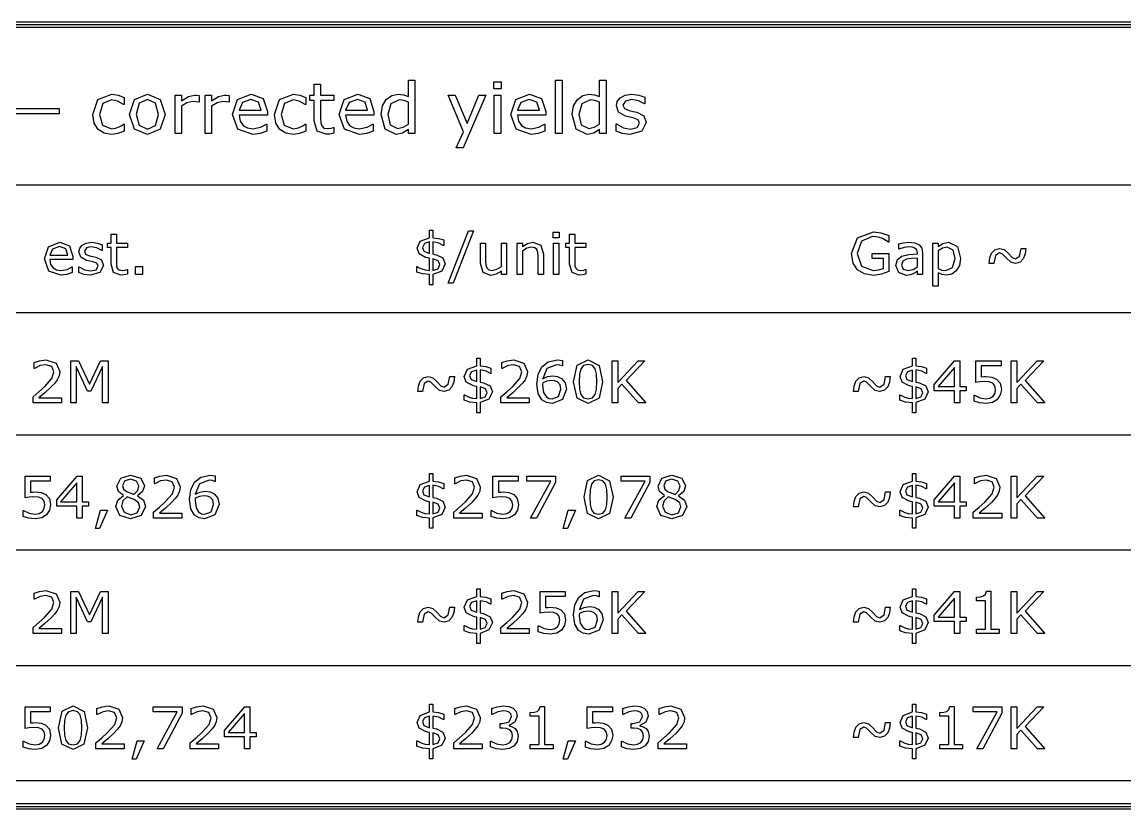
# Model space of a CAD drawing. Extents: x -17 to 192, y 167 to 459.
# Drawn here: x 89.18 to 134.72, y 201.51 to 234 of the extents above; entities that cross this region are included whole.
import ezdxf

# ---------------------------------------------------------------- set-up
doc = ezdxf.new("R2010")
doc.units = 0

msp = doc.modelspace()

# ---------------------------------------------------------------- linework, layer by layer
at = {"layer": 'Layer 1', "color": 7}
for points in [[(4.762494, 233.997888), (4.762494, 233.786016), (175.153946, 233.786016), (175.153946, 233.997888), (4.762494, 233.997888)], [(4.762494, 233.891952), (175.153946, 233.891952)], [(102.060307, 229.408252), (101.895461, 229.375568), (101.73772, 229.362788), (101.368232, 229.493529), (101.241754, 229.912753), (101.241754, 230.756887), (101.061276, 230.756887), (101.061276, 230.98142), (101.241754, 230.98142), (101.241754, 231.437593), (101.508922, 231.437593), (101.508922, 230.98142), (102.060307, 230.98142), (102.060307, 230.756887), (101.508922, 230.756887), (101.508922, 230.033546), (101.51461, 229.837434), (101.554401, 229.706693), (101.639668, 229.62285), (101.807358, 229.597265), (101.943782, 229.615732), (102.046102, 229.648419), (102.06031, 229.648419), (102.060307, 229.408252)], [(105.404157, 229.394041), (105.13699, 229.394041), (105.13699, 229.56031), (104.896825, 229.40541), (104.625394, 229.349988), (104.173484, 229.568835), (104.007215, 230.175646), (104.06406, 230.535185), (104.220381, 230.803774), (104.444914, 230.968619), (104.712082, 231.025465), (104.933774, 230.998462), (105.13699, 230.91746), (105.13699, 231.605272), (105.404157, 231.605272), (105.404157, 229.394041)], [(108.962592, 231.247157), (108.661317, 231.247157), (108.661317, 231.52427), (108.962592, 231.52427), (108.962592, 231.247157)], [(111.477938, 229.394041), (111.210773, 229.394041), (111.210773, 231.605272), (111.477938, 231.605272), (111.477938, 229.394041)], [(113.294105, 229.394041), (113.026937, 229.394041), (113.026937, 229.56031), (112.786772, 229.40541), (112.515342, 229.349988), (112.063431, 229.568835), (111.897165, 230.175646), (111.954008, 230.535185), (112.110328, 230.803774), (112.334862, 230.968619), (112.60203, 231.025465), (112.823721, 230.998462), (113.026937, 230.91746), (113.026937, 231.605272), (113.294105, 231.605272), (113.294105, 229.394041)], [(93.393018, 229.493519), (93.138643, 229.394041), (92.884265, 229.358513), (92.568781, 229.408252), (92.322931, 229.561731), (92.162347, 229.820372), (92.105502, 230.185594), (92.318668, 230.796667), (92.884265, 231.018358), (93.151433, 230.979989), (93.393018, 230.886197), (93.393018, 230.589186), (93.37881, 230.589186), (93.125855, 230.735559), (92.872898, 230.786719), (92.513362, 230.633239), (92.38262, 230.185594), (92.510517, 229.743632), (92.872898, 229.590153), (93.037747, 229.611478), (93.188384, 229.6669), (93.297808, 229.729429), (93.37881, 229.787693), (93.393018, 229.787693), (93.393018, 229.493519)], [(95.088392, 230.187015), (94.889439, 229.574521), (94.356526, 229.349988), (93.820769, 229.574521), (93.623237, 230.187015), (93.820769, 230.799509), (94.356526, 231.025465), (94.889439, 230.799509), (95.088392, 230.187015), (95.088392, 230.187015)], [(96.492438, 230.690085), (96.47823, 230.690085), (96.3617, 230.709982), (96.229538, 230.717099), (95.990792, 230.661677), (95.7691, 230.520987), (95.7691, 229.394041), (95.501935, 229.394041), (95.501935, 230.981409), (95.7691, 230.981409), (95.7691, 230.746928), (96.049058, 230.927408), (96.29775, 230.981409), (96.398649, 230.97715), (96.492441, 230.96437), (96.492438, 230.690085)], [(97.734478, 230.690085), (97.72027, 230.690085), (97.60374, 230.709982), (97.471578, 230.717099), (97.232834, 230.661677), (97.011143, 230.520987), (97.011143, 229.394041), (96.743975, 229.394041), (96.743975, 230.981409), (97.011143, 230.981409), (97.011143, 230.746928), (97.291098, 230.927408), (97.539793, 230.981409), (97.640689, 230.97715), (97.734481, 230.96437), (97.734478, 230.690085)], [(99.314743, 230.160014), (98.145177, 230.160014), (98.18923, 229.904215), (98.310026, 229.726579), (98.48482, 229.62426), (98.709356, 229.590153), (99.034787, 229.654102), (99.269269, 229.782002), (99.283477, 229.782002), (99.283477, 229.490675), (99.007781, 229.395462), (98.712195, 229.357092), (98.095436, 229.570259), (97.873744, 230.178487), (98.08549, 230.796667), (98.645403, 231.025465), (99.139946, 230.837878), (99.31474, 230.304966), (99.314743, 230.160014)], [(100.893586, 229.493519), (100.639208, 229.394041), (100.38483, 229.358513), (100.069347, 229.408252), (99.823496, 229.561731), (99.662913, 229.820372), (99.60607, 230.185594), (99.819234, 230.796667), (100.38483, 231.018358), (100.651998, 230.979989), (100.893586, 230.886197), (100.893586, 230.589186), (100.879378, 230.589186), (100.626421, 230.735559), (100.373466, 230.786719), (100.013927, 230.633239), (99.883186, 230.185594), (100.011085, 229.743632), (100.373466, 229.590153), (100.538312, 229.611478), (100.68895, 229.6669), (100.798373, 229.729429), (100.879378, 229.787693), (100.893586, 229.787693), (100.893586, 229.493519)], [(103.711628, 230.160014), (102.542063, 230.160014), (102.586116, 229.904215), (102.706908, 229.726579), (102.881705, 229.62426), (103.106238, 229.590153), (103.43167, 229.654102), (103.666151, 229.782002), (103.68036, 229.782002), (103.68036, 229.490675), (103.404667, 229.395462), (103.109077, 229.357092), (102.492321, 229.570259), (102.27063, 230.178487), (102.482373, 230.796667), (103.042286, 231.025465), (103.536829, 230.837878), (103.711625, 230.304966), (103.711628, 230.160014)], [(108.32594, 230.981409), (107.399381, 228.808548), (107.113739, 228.808548), (107.409329, 229.470781), (106.776938, 230.981409), (107.066845, 230.981409), (107.554281, 229.80474), (108.045982, 230.981409), (108.32594, 230.981409)], [(108.945537, 229.394041), (108.678372, 229.394041), (108.678372, 230.981409), (108.945537, 230.981409), (108.945537, 229.394041)], [(110.802915, 230.160014), (109.63335, 230.160014), (109.677406, 229.904215), (109.798199, 229.726579), (109.972993, 229.62426), (110.197528, 229.590153), (110.52296, 229.654102), (110.757442, 229.782002), (110.77165, 229.782002), (110.77165, 229.490675), (110.495957, 229.395462), (110.200367, 229.357092), (109.583608, 229.570259), (109.361917, 230.178487), (109.573663, 230.796667), (110.133576, 231.025465), (110.628119, 230.837878), (110.802913, 230.304966), (110.802915, 230.160014)], [(114.95395, 229.851635), (114.77347, 229.49494), (114.28319, 229.355671), (113.959179, 229.396883), (113.713328, 229.489254), (113.713328, 229.789106), (113.727537, 229.789106), (114.008915, 229.63705), (114.305926, 229.581625), (114.581618, 229.638471), (114.681096, 229.81753), (114.627095, 229.95964), (114.419614, 230.042063), (114.270397, 230.071905), (114.104128, 230.108854), (113.80712, 230.270858), (113.720432, 230.535185), (113.760223, 230.719927), (113.883857, 230.874827), (114.085655, 230.979989), (114.361348, 231.019779), (114.64841, 230.984251), (114.891419, 230.900407), (114.891419, 230.614766), (114.877211, 230.614766), (114.628518, 230.741245), (114.341456, 230.793825), (114.094185, 230.73698), (113.993286, 230.570713), (114.054394, 230.422917), (114.247662, 230.341915), (114.41251, 230.307807), (114.565989, 230.276544), (114.853051, 230.130172), (114.95395, 229.851635), (114.95395, 229.851635)], [(90.715666, 230.206911), (88.240111, 230.206911), (88.240111, 230.434286), (90.715666, 230.434286), (90.715666, 230.206911)], [(94.812699, 230.187015), (94.691904, 230.644608), (94.356526, 230.795246), (94.018302, 230.644608), (93.89893, 230.187015), (94.019725, 229.733684), (94.356526, 229.580204), (94.690483, 229.732263), (94.812699, 230.187015), (94.812699, 230.187015)], [(99.054681, 230.364653), (98.948099, 230.690085), (98.631195, 230.805194), (98.288708, 230.678716), (98.145177, 230.364653), (99.054681, 230.364653)], [(103.451567, 230.364653), (103.344982, 230.690085), (103.028078, 230.805194), (102.685594, 230.678716), (102.542063, 230.364653), (103.451567, 230.364653)], [(105.13699, 229.784843), (105.13699, 230.695768), (104.94372, 230.76256), (104.757556, 230.781027), (104.407965, 230.624706), (104.282908, 230.181324), (104.379544, 229.750728), (104.689344, 229.604355), (104.919561, 229.654094), (105.13699, 229.784835), (105.13699, 229.784843)], [(110.542854, 230.364653), (110.436272, 230.690085), (110.119368, 230.805194), (109.776881, 230.678716), (109.63335, 230.364653), (110.542854, 230.364653)], [(113.026937, 229.784843), (113.026937, 230.695768), (112.833669, 230.76256), (112.647503, 230.781027), (112.297913, 230.624706), (112.172857, 230.181324), (112.269491, 229.750728), (112.579291, 229.604355), (112.80951, 229.654094), (113.026937, 229.784835), (113.026937, 229.784843)], [(4.762494, 227.277377), (175.153946, 227.277377), (175.153946, 221.985717), (4.762494, 221.985717), (4.762494, 227.277377)], [(106.652788, 224.015047), (106.512099, 223.715066), (106.143516, 223.574377), (106.143516, 223.153473), (106.006317, 223.153473), (106.006317, 223.568564), (105.717961, 223.597633), (105.484255, 223.672047), (105.484255, 223.902264), (105.502855, 223.902264), (105.58192, 223.854594), (105.692378, 223.804595), (105.833068, 223.762738), (106.006314, 223.740646), (106.006314, 224.244102), (105.920272, 224.261538), (105.847022, 224.280138), (105.574946, 224.423151), (105.492391, 224.660347), (105.627267, 224.951026), (106.006314, 225.089389), (106.006314, 225.405648), (106.143514, 225.405648), (106.143514, 225.091715), (106.384197, 225.063809), (106.591162, 225.004511), (106.591162, 224.776618), (106.57489, 224.776618), (106.392343, 224.870799), (106.143521, 224.92312), (106.143521, 224.421989), (106.2191, 224.405717), (106.290024, 224.39061), (106.557448, 224.26271), (106.652793, 224.01505), (106.652788, 224.015047)], [(93.530866, 223.584843), (93.395989, 223.558099), (93.266928, 223.547648), (92.964621, 223.654619), (92.86114, 223.997619), (92.86114, 224.688276), (92.713474, 224.688276), (92.713474, 224.871984), (92.86114, 224.871984), (92.86114, 225.245218), (93.079731, 225.245218), (93.079731, 224.871984), (93.530866, 224.871984), (93.530866, 224.688276), (93.079731, 224.688276), (93.079731, 224.096452), (93.084387, 223.935995), (93.116944, 223.829027), (93.186707, 223.760426), (93.323906, 223.739497), (93.435529, 223.754605), (93.519243, 223.781347), (93.530858, 223.781347), (93.530866, 223.584843)], [(107.817832, 225.382404), (106.984163, 223.219748), (106.783011, 223.219748), (107.613193, 225.382404), (107.817832, 225.382404)], [(111.362958, 225.0894), (111.116462, 225.0894), (111.116462, 225.316129), (111.362958, 225.316129), (111.362958, 225.0894)], [(112.455914, 223.58483), (112.32104, 223.558086), (112.191976, 223.547635), (111.889669, 223.654606), (111.786188, 223.997606), (111.786188, 224.688263), (111.638524, 224.688263), (111.638524, 224.871971), (111.786188, 224.871971), (111.786188, 225.245205), (112.004778, 225.245205), (112.004778, 224.871971), (112.455914, 224.871971), (112.455914, 224.688263), (112.004778, 224.688263), (112.004778, 224.096438), (112.009435, 223.935982), (112.041992, 223.829014), (112.111755, 223.760413), (112.248957, 223.739484), (112.360576, 223.754592), (112.444293, 223.781333), (112.455908, 223.781333), (112.455914, 223.58483)], [(124.972317, 223.701114), (124.661871, 223.587166), (124.337474, 223.539497), (123.966565, 223.595308), (123.679376, 223.762738), (123.494502, 224.044117), (123.42939, 224.440603), (123.671235, 225.095213), (124.337474, 225.335896), (124.638617, 225.299852), (124.971155, 225.180091), (124.971155, 224.906854), (124.950227, 224.906854), (124.845581, 224.980103), (124.710705, 225.055681), (124.528159, 225.11498), (124.297942, 225.139401), (123.837504, 224.952203), (123.668909, 224.447585), (123.845643, 223.924362), (124.327009, 223.738325), (124.549087, 223.760418), (124.744426, 223.817391), (124.744426, 224.241784), (124.280501, 224.241784), (124.280501, 224.444095), (124.972317, 224.444095), (124.972317, 223.701114)], [(91.284495, 224.19992), (90.327578, 224.19992), (90.363622, 223.990632), (90.462452, 223.845291), (90.605467, 223.761574), (90.789175, 223.733671), (91.055438, 223.785993), (91.247287, 223.890638), (91.258902, 223.890638), (91.258902, 223.65228), (91.033334, 223.574377), (90.791487, 223.542984), (90.286869, 223.717392), (90.105484, 224.215035), (90.278731, 224.720817), (90.73684, 224.908015), (91.141467, 224.754536), (91.284482, 224.318516), (91.284495, 224.19992)], [(91.071718, 224.36735), (90.984514, 224.633613), (90.725228, 224.727794), (90.44501, 224.624313), (90.327578, 224.36735), (91.071718, 224.36735)], [(92.543717, 223.947611), (92.396053, 223.655768), (91.994914, 223.541822), (91.729815, 223.575541), (91.528666, 223.651116), (91.528666, 223.896451), (91.540281, 223.896451), (91.7705, 223.772039), (92.013509, 223.726694), (92.239076, 223.773203), (92.320465, 223.919705), (92.276282, 224.035976), (92.106525, 224.103416), (91.984439, 224.127837), (91.848401, 224.158068), (91.605395, 224.290619), (91.534468, 224.506883), (91.567025, 224.658037), (91.66818, 224.784772), (91.833285, 224.870815), (92.058853, 224.903369), (92.293723, 224.874302), (92.492547, 224.805701), (92.492547, 224.571995), (92.480932, 224.571995), (92.277454, 224.675478), (92.042586, 224.718497), (91.840273, 224.671989), (91.75772, 224.535951), (91.807716, 224.415028), (91.965847, 224.348753), (92.100723, 224.320847), (92.226297, 224.295262), (92.461165, 224.175504), (92.543717, 223.947611), (92.543717, 223.947611)], [(106.006317, 224.441764), (106.006317, 224.921969), (105.797026, 224.853368), (105.712148, 224.690586), (105.774936, 224.531294), (106.006317, 224.441764), (106.006317, 224.441764)], [(109.191002, 223.573215), (108.972411, 223.573215), (108.972411, 223.717392), (108.760795, 223.583679), (108.537553, 223.537171), (108.218969, 223.66158), (108.105023, 224.029002), (108.105023, 224.871971), (108.323614, 224.871971), (108.323614, 224.132483), (108.332901, 223.962726), (108.372435, 223.842965), (108.453826, 223.768551), (108.599164, 223.745294), (108.784036, 223.789477), (108.972398, 223.902261), (108.972398, 224.871968), (109.190988, 224.871968), (109.191002, 223.573215)], [(110.707187, 223.573215), (110.488593, 223.573215), (110.488593, 224.312703), (110.478116, 224.480134), (110.439746, 224.603382), (110.356032, 224.675473), (110.214181, 224.699894), (110.026983, 224.655711), (109.839786, 224.542928), (109.839786, 223.573215), (109.621192, 223.573215), (109.621192, 224.871971), (109.839786, 224.871971), (109.839786, 224.727794), (110.051399, 224.860345), (110.275805, 224.908015), (110.596715, 224.78128), (110.707173, 224.416187), (110.707187, 223.573215)], [(111.349007, 223.573215), (111.130416, 223.573215), (111.130416, 224.871971), (111.349007, 224.871971), (111.349007, 223.573215)], [(126.366418, 223.573215), (126.148989, 223.573215), (126.148989, 223.711579), (126.069923, 223.655768), (125.974581, 223.599956), (125.849007, 223.555774), (125.682738, 223.537174), (125.385082, 223.653445), (125.262998, 223.949939), (125.325784, 224.188296), (125.507169, 224.332473), (125.792034, 224.4034), (126.148989, 224.431303), (126.148989, 224.465024), (126.122247, 224.588272), (126.047833, 224.665009), (125.936211, 224.701056), (125.800173, 224.710369), (125.608324, 224.687112), (125.389733, 224.622001), (125.378118, 224.622001), (125.378118, 224.844079), (125.56299, 224.882448), (125.801345, 224.903377), (126.039703, 224.88012), (126.216436, 224.80338), (126.328058, 224.665017), (126.366428, 224.454565), (126.366418, 223.573215)], [(127.930273, 224.238289), (127.884926, 223.948772), (127.757029, 223.727856), (127.575644, 223.594144), (127.355889, 223.547635), (127.172181, 223.569728), (127.005912, 223.638326), (127.005912, 223.094174), (126.787322, 223.094174), (126.787322, 224.871971), (127.005912, 224.871971), (127.005912, 224.735933), (127.201249, 224.858019), (127.433793, 224.908015), (127.798886, 224.73012), (127.930273, 224.238289), (127.930273, 224.238289)], [(127.704705, 224.232469), (127.624478, 224.58361), (127.377982, 224.699881), (127.188459, 224.659185), (127.005912, 224.552217), (127.005912, 223.816216), (127.165204, 223.759243), (127.31752, 223.744136), (127.602385, 223.867384), (127.704705, 224.232476), (127.704705, 224.232469)], [(130.624291, 224.651047), (130.59755, 224.424318), (130.521972, 224.225491), (130.392911, 224.084802), (130.201061, 224.033642), (130.006887, 224.078989), (129.82434, 224.244094), (129.652258, 224.426643), (129.540638, 224.463849), (129.373205, 224.361529), (129.304607, 224.032481), (129.110432, 224.032481), (129.136017, 224.258048), (129.211592, 224.458036), (129.341818, 224.5964), (129.533667, 224.649885), (129.726677, 224.604538), (129.911549, 224.439433), (130.063867, 224.272), (130.19409, 224.219679), (130.369662, 224.337114), (130.430122, 224.651047), (130.624291, 224.651047)], [(106.433033, 223.984816), (106.364432, 224.144108), (106.143516, 224.224338), (106.143516, 223.742971), (106.357458, 223.813898), (106.433033, 223.984816), (106.433033, 223.984816)], [(126.148989, 223.892964), (126.148989, 224.254569), (125.912957, 224.237133), (125.699018, 224.203415), (125.5467, 224.119698), (125.488566, 223.965057), (125.556003, 223.796462), (125.761803, 223.740651), (125.972255, 223.784834), (126.148989, 223.892969), (126.148989, 223.892964)], [(94.151757, 223.573215), (93.873868, 223.573215), (93.873868, 223.904589), (94.151757, 223.904589), (94.151757, 223.573215)], [(90.810106, 218.281555), (89.638085, 218.281555), (89.638085, 218.524564), (89.882256, 218.733852), (90.11131, 218.941978), (90.417105, 219.284981), (90.49966, 219.560544), (90.41013, 219.770996), (90.16247, 219.847736), (89.933415, 219.81053), (89.692732, 219.696582), (89.681117, 219.696582), (89.681117, 219.940755), (89.900869, 220.015169), (90.168296, 220.048887), (90.58571, 219.919824), (90.736864, 219.572172), (90.711279, 219.3873), (90.638029, 219.225682), (90.531058, 219.083832), (90.383392, 218.929188), (90.126431, 218.691995), (89.878774, 218.480379), (90.810111, 218.480379), (90.810106, 218.281555)], [(92.739053, 218.281555), (92.508837, 218.281555), (92.508837, 219.773322), (92.027471, 218.75827), (91.890271, 218.75827), (91.412392, 219.773322), (91.412392, 218.281555), (91.197291, 218.281555), (91.197291, 220.012843), (91.511224, 220.012843), (91.972824, 219.048949), (92.419308, 220.012843), (92.739053, 220.012843), (92.739053, 218.281555)], [(108.601503, 218.723387), (108.460813, 218.423406), (108.092233, 218.282717), (108.092233, 217.861813), (107.955031, 217.861813), (107.955031, 218.276904), (107.666678, 218.305973), (107.432972, 218.380387), (107.432972, 218.610604), (107.451572, 218.610604), (107.530638, 218.562934), (107.641096, 218.512935), (107.781785, 218.471078), (107.955029, 218.448986), (107.955029, 218.952442), (107.868989, 218.969878), (107.795736, 218.988478), (107.52366, 219.131491), (107.441108, 219.368687), (107.575982, 219.659366), (107.955029, 219.797729), (107.955029, 220.113988), (108.092231, 220.113988), (108.092231, 219.800055), (108.332911, 219.772149), (108.539876, 219.712851), (108.539876, 219.484958), (108.523604, 219.484958), (108.341058, 219.579139), (108.092236, 219.63146), (108.092236, 219.130329), (108.167812, 219.114057), (108.238738, 219.09895), (108.506163, 218.97105), (108.601505, 218.72339), (108.601503, 218.723387)], [(110.125826, 218.281555), (108.953806, 218.281555), (108.953806, 218.524564), (109.197979, 218.733852), (109.427034, 218.941978), (109.732828, 219.284981), (109.815381, 219.560544), (109.725851, 219.770996), (109.478193, 219.847736), (109.249136, 219.81053), (109.008455, 219.696582), (108.996814, 219.696582), (108.996814, 219.940755), (109.216568, 220.015169), (109.483993, 220.048887), (109.90141, 219.919824), (110.052563, 219.572172), (110.026978, 219.3873), (109.953726, 219.225682), (109.846755, 219.083832), (109.699091, 218.929188), (109.442131, 218.691995), (109.19447, 218.480379), (110.125808, 218.480379), (110.125826, 218.281555)], [(111.665265, 218.843148), (111.490858, 218.41178), (111.065302, 218.245511), (110.83276, 218.285042), (110.647888, 218.402477), (110.493245, 218.658276), (110.439759, 219.041972), (110.488593, 219.450086), (110.646724, 219.766347), (110.910662, 219.970984), (111.287383, 220.045398), (111.402492, 220.039577), (111.496671, 220.018648), (111.496671, 219.796568), (111.485055, 219.796568), (111.386223, 219.829125), (111.252511, 219.845397), (110.853699, 219.68843), (110.680453, 219.266365), (110.872302, 219.355894), (111.092057, 219.387287), (111.286229, 219.366359), (111.459475, 219.284968), (111.612955, 219.105908), (111.665276, 218.843135), (111.665265, 218.843148)], [(113.151219, 219.147771), (113.004717, 218.462929), (112.55242, 218.2455), (112.096634, 218.466416), (111.953619, 219.145445), (112.098959, 219.826796), (112.55242, 220.047713), (113.007043, 219.823309), (113.151219, 219.147771), (113.151219, 219.147771)], [(114.932503, 218.281555), (114.633686, 218.281555), (113.948844, 219.052436), (113.776762, 218.868728), (113.776762, 218.281555), (113.546543, 218.281555), (113.546543, 220.012843), (113.776762, 220.012843), (113.776762, 219.109411), (114.617409, 220.012843), (114.896459, 220.012843), (114.123252, 219.198941), (114.932503, 218.281555)], [(126.593147, 218.723387), (126.452457, 218.423406), (126.083877, 218.282717), (126.083877, 217.861813), (125.946675, 217.861813), (125.946675, 218.276904), (125.658322, 218.305973), (125.424616, 218.380387), (125.424616, 218.610604), (125.443216, 218.610604), (125.522282, 218.562934), (125.63274, 218.512935), (125.773429, 218.471078), (125.946673, 218.448986), (125.946673, 218.952442), (125.860633, 218.969878), (125.78738, 218.988478), (125.515304, 219.131491), (125.432752, 219.368687), (125.567626, 219.659366), (125.946673, 219.797729), (125.946673, 220.113988), (126.083875, 220.113988), (126.083875, 219.800055), (126.324555, 219.772149), (126.53152, 219.712851), (126.53152, 219.484958), (126.515248, 219.484958), (126.332702, 219.579139), (126.08388, 219.63146), (126.08388, 219.130329), (126.159456, 219.114057), (126.230382, 219.09895), (126.497807, 218.97105), (126.593149, 218.72339), (126.593147, 218.723387)], [(128.157004, 218.768734), (127.900041, 218.768734), (127.900041, 218.281555), (127.676799, 218.281555), (127.676799, 218.768734), (126.847782, 218.768734), (126.847782, 219.036159), (127.686102, 220.012843), (127.900041, 220.012843), (127.900041, 218.954768), (128.157004, 218.954768), (128.157004, 218.768734)], [(129.617378, 218.83152), (129.573193, 218.600139), (129.45227, 218.414106), (129.252283, 218.288532), (128.984858, 218.245511), (128.711621, 218.275742), (128.48954, 218.346666), (128.48954, 218.592001), (128.505812, 218.592001), (128.729054, 218.48852), (128.980201, 218.44666), (129.139494, 218.469917), (129.277857, 218.551308), (129.354597, 218.671069), (129.381341, 218.832687), (129.349946, 218.98384), (129.265067, 219.08267), (129.117404, 219.144294), (128.924393, 219.162894), (128.726731, 219.148951), (128.563949, 219.121045), (128.563949, 220.012851), (129.605744, 220.012851), (129.605744, 219.809374), (128.788355, 219.809374), (128.788355, 219.348938), (128.890672, 219.355923), (128.981366, 219.358305), (129.227862, 219.333884), (129.422037, 219.250167), (129.566213, 219.085062), (129.617373, 218.831589), (129.617378, 218.83152)], [(131.410288, 218.281555), (131.11147, 218.281555), (130.426629, 219.052436), (130.254547, 218.868728), (130.254547, 218.281555), (130.024328, 218.281555), (130.024328, 220.012843), (130.254547, 220.012843), (130.254547, 219.109411), (131.095193, 220.012843), (131.374244, 220.012843), (130.601037, 219.198941), (131.410288, 218.281555)], [(107.955031, 219.150104), (107.955031, 219.630309), (107.745744, 219.561708), (107.660863, 219.398926), (107.723651, 219.239634), (107.955031, 219.150104), (107.955031, 219.150104)], [(112.845425, 218.619896), (112.900072, 218.840812), (112.915179, 219.147771), (112.900072, 219.454727), (112.844263, 219.675643), (112.732641, 219.810519), (112.55242, 219.855866), (112.371035, 219.810519), (112.258252, 219.673317), (112.203605, 219.448914), (112.189661, 219.145445), (112.20244, 218.841974), (112.25709, 218.623383), (112.365222, 218.485019), (112.55242, 218.437349), (112.733802, 218.482694), (112.845425, 218.619896), (112.845425, 218.619896)], [(125.946675, 219.150104), (125.946675, 219.630309), (125.737388, 219.561708), (125.652507, 219.398926), (125.715295, 219.239634), (125.946675, 219.150104), (125.946675, 219.150104)], [(127.676799, 218.954768), (127.676799, 219.736116), (127.005912, 218.954768), (127.676799, 218.954768)], [(107.035322, 219.359395), (107.008578, 219.132666), (106.933003, 218.933839), (106.803942, 218.79315), (106.612093, 218.74199), (106.417918, 218.787337), (106.235371, 218.952442), (106.063289, 219.134991), (105.951667, 219.172197), (105.784236, 219.069877), (105.715635, 218.740829), (105.521463, 218.740829), (105.547048, 218.966396), (105.622624, 219.166384), (105.752849, 219.304748), (105.944698, 219.358233), (106.137709, 219.312886), (106.322581, 219.147781), (106.474896, 218.980348), (106.605121, 218.928027), (106.78069, 219.045462), (106.841153, 219.359395), (107.035322, 219.359395)], [(111.429234, 218.833835), (111.396677, 219.012894), (111.292034, 219.136142), (111.173435, 219.184976), (111.037397, 219.196591), (110.853689, 219.173335), (110.679281, 219.101244), (110.675789, 219.051248), (110.67473, 218.99195), (110.711936, 218.701271), (110.816581, 218.533838), (110.931691, 218.458262), (111.067729, 218.435005), (111.332828, 218.537325), (111.429334, 218.833816), (111.429234, 218.833835)], [(125.026966, 219.359395), (125.000222, 219.132666), (124.924647, 218.933839), (124.795586, 218.79315), (124.603737, 218.74199), (124.409562, 218.787337), (124.227015, 218.952442), (124.054933, 219.134991), (123.943311, 219.172197), (123.77588, 219.069877), (123.707279, 218.740829), (123.513107, 218.740829), (123.538692, 218.966396), (123.614268, 219.166384), (123.744493, 219.304748), (123.936342, 219.358233), (124.129353, 219.312886), (124.314225, 219.147781), (124.46654, 218.980348), (124.596765, 218.928027), (124.772334, 219.045462), (124.832797, 219.359395), (125.026966, 219.359395)], [(108.381748, 218.693156), (108.31315, 218.852448), (108.092233, 218.932678), (108.092233, 218.451311), (108.306173, 218.522238), (108.381748, 218.693156), (108.381748, 218.693156)], [(126.373392, 218.693156), (126.304794, 218.852448), (126.083877, 218.932678), (126.083877, 218.451311), (126.297817, 218.522238), (126.373392, 218.693156), (126.373392, 218.693156)], [(4.762494, 216.95864), (175.153946, 216.95864), (175.153946, 212.196146), (4.762494, 212.196146), (4.762494, 216.95864)], [(90.361296, 214.069026), (90.317114, 213.837645), (90.196189, 213.651612), (89.996201, 213.526038), (89.728776, 213.483017), (89.455539, 213.513248), (89.233458, 213.584172), (89.233458, 213.829507), (89.24973, 213.829507), (89.472972, 213.726026), (89.724117, 213.684166), (89.883412, 213.707423), (90.021773, 213.788814), (90.098512, 213.908575), (90.125257, 214.070193), (90.093864, 214.221346), (90.008983, 214.320176), (89.861319, 214.3818), (89.668308, 214.4004), (89.470646, 214.386457), (89.307864, 214.358551), (89.307864, 215.250357), (90.34966, 215.250357), (90.34966, 215.04688), (89.53227, 215.04688), (89.53227, 214.586444), (89.63459, 214.593429), (89.725281, 214.595811), (89.971777, 214.57139), (90.165952, 214.487673), (90.310129, 214.322568), (90.361288, 214.069095), (90.361296, 214.069026)], [(91.928641, 214.00624), (91.671678, 214.00624), (91.671678, 213.519061), (91.448436, 213.519061), (91.448436, 214.00624), (90.619418, 214.00624), (90.619418, 214.273665), (91.457739, 215.250349), (91.671678, 215.250349), (91.671678, 214.192274), (91.928641, 214.192274), (91.928641, 214.00624)], [(91.448436, 214.192274), (91.448436, 214.973622), (90.777549, 214.192274), (91.448436, 214.192274)], [(94.281982, 214.001589), (94.10641, 213.628358), (93.666904, 213.47953), (93.218094, 213.624868), (93.051825, 213.996938), (93.135542, 214.257388), (93.371574, 214.443421), (93.371574, 214.450406), (93.164609, 214.613186), (93.098333, 214.834102), (93.25879, 215.159663), (93.666904, 215.289889), (94.080831, 215.165479), (94.235474, 214.849218), (94.162222, 214.617837), (93.947118, 214.441104), (93.947118, 214.434119), (94.19594, 214.262037), (94.281982, 214.001586), (94.281982, 214.001589)], [(94.006417, 214.846884), (93.909913, 215.044549), (93.665742, 215.118963), (93.425059, 215.049197), (93.33204, 214.860838), (93.378551, 214.715497), (93.521563, 214.607365), (93.644811, 214.552718), (93.802942, 214.496907), (93.962234, 214.656199), (94.006417, 214.846884), (94.006417, 214.846884)], [(95.783052, 213.519061), (94.611031, 213.519061), (94.611031, 213.76207), (94.855202, 213.971358), (95.084256, 214.179484), (95.390053, 214.522487), (95.472606, 214.79805), (95.383076, 215.008502), (95.135416, 215.085242), (94.906361, 215.048036), (94.665678, 214.934088), (94.654063, 214.934088), (94.654063, 215.178261), (94.873815, 215.252675), (95.141242, 215.286393), (95.558656, 215.15733), (95.70981, 214.809678), (95.684225, 214.624806), (95.610975, 214.463188), (95.504004, 214.321338), (95.356338, 214.166694), (95.099377, 213.929501), (94.85172, 213.717885), (95.783057, 213.717885), (95.783052, 213.519061)], [(97.322491, 214.080654), (97.148083, 213.649286), (96.722528, 213.483017), (96.489983, 213.522548), (96.305111, 213.639983), (96.15047, 213.895782), (96.096985, 214.279478), (96.145819, 214.687592), (96.30395, 215.003853), (96.567887, 215.20849), (96.944606, 215.282904), (97.059715, 215.277083), (97.153896, 215.256154), (97.153896, 215.034074), (97.142281, 215.034074), (97.043451, 215.066631), (96.909739, 215.082903), (96.510925, 214.925936), (96.337681, 214.503871), (96.52953, 214.5934), (96.749282, 214.624793), (96.943457, 214.603865), (97.116701, 214.522474), (97.27018, 214.343414), (97.322504, 214.080641), (97.322491, 214.080654)], [(106.652788, 213.960893), (106.512099, 213.660912), (106.143516, 213.520223), (106.143516, 213.099319), (106.006317, 213.099319), (106.006317, 213.51441), (105.717961, 213.543479), (105.484255, 213.617893), (105.484255, 213.84811), (105.502855, 213.84811), (105.58192, 213.80044), (105.692378, 213.750441), (105.833068, 213.708584), (106.006314, 213.686492), (106.006314, 214.189948), (105.920272, 214.207384), (105.847022, 214.225984), (105.574946, 214.368997), (105.492391, 214.606193), (105.627267, 214.896872), (106.006314, 215.035235), (106.006314, 215.351494), (106.143514, 215.351494), (106.143514, 215.037561), (106.384197, 215.009655), (106.591162, 214.950357), (106.591162, 214.722464), (106.57489, 214.722464), (106.392343, 214.816645), (106.143521, 214.868966), (106.143521, 214.367835), (106.2191, 214.351563), (106.290024, 214.336456), (106.557448, 214.208556), (106.652793, 213.960896), (106.652788, 213.960893)], [(108.177112, 213.519061), (107.005091, 213.519061), (107.005091, 213.76207), (107.249261, 213.971358), (107.478316, 214.179484), (107.784113, 214.522487), (107.866666, 214.79805), (107.777136, 215.008502), (107.529476, 215.085242), (107.300421, 215.048036), (107.059738, 214.934088), (107.048123, 214.934088), (107.048123, 215.178261), (107.267875, 215.252675), (107.535302, 215.286393), (107.952716, 215.15733), (108.10387, 214.809678), (108.078285, 214.624806), (108.005035, 214.463188), (107.898064, 214.321338), (107.750398, 214.166694), (107.493437, 213.929501), (107.24578, 213.717885), (108.177117, 213.717885), (108.177112, 213.519061)], [(109.677017, 214.069026), (109.632834, 213.837645), (109.511912, 213.651612), (109.311924, 213.526038), (109.044499, 213.483017), (108.771259, 213.513248), (108.549182, 213.584172), (108.549182, 213.829507), (108.565453, 213.829507), (108.788695, 213.726026), (109.039843, 213.684166), (109.199135, 213.707423), (109.337499, 213.788814), (109.414238, 213.908575), (109.44098, 214.070193), (109.409587, 214.221346), (109.324709, 214.320176), (109.177042, 214.3818), (108.984032, 214.4004), (108.78637, 214.386457), (108.62359, 214.358551), (108.62359, 215.250357), (109.665386, 215.250357), (109.665386, 215.04688), (108.847994, 215.04688), (108.847994, 214.586444), (108.950313, 214.593429), (109.041004, 214.595811), (109.2875, 214.57139), (109.481675, 214.487673), (109.625852, 214.322568), (109.677012, 214.069095), (109.677017, 214.069026)], [(111.209479, 214.991063), (110.425808, 213.519061), (110.176986, 213.519061), (111.010655, 215.046872), (110.024671, 215.046872), (110.024671, 215.250349), (111.209479, 215.250349), (111.209479, 214.991063)], [(113.582587, 214.385287), (113.436085, 213.700446), (112.983788, 213.483017), (112.528002, 213.703933), (112.384989, 214.382962), (112.530328, 215.064313), (112.983788, 215.285229), (113.438411, 215.060826), (113.582587, 214.385287), (113.582587, 214.385287)], [(113.276793, 213.857412), (113.33144, 214.078329), (113.346548, 214.385287), (113.33144, 214.692243), (113.275631, 214.913159), (113.164009, 215.048036), (112.983788, 215.093383), (112.802404, 215.048036), (112.68962, 214.910834), (112.634973, 214.68643), (112.621029, 214.382962), (112.633809, 214.07949), (112.688458, 213.8609), (112.796591, 213.722536), (112.983788, 213.674866), (113.165173, 213.72021), (113.276793, 213.857412), (113.276793, 213.857412)], [(115.103424, 214.991063), (114.319753, 213.519061), (114.070931, 213.519061), (114.904597, 215.046872), (113.918613, 215.046872), (113.918613, 215.250349), (115.103424, 215.250349), (115.103424, 214.991063)], [(116.625422, 214.001589), (116.449852, 213.628358), (116.010343, 213.47953), (115.561533, 213.624868), (115.395267, 213.996938), (115.478981, 214.257388), (115.715013, 214.443421), (115.715013, 214.450406), (115.50805, 214.613186), (115.441775, 214.834102), (115.602229, 215.159663), (116.010343, 215.289889), (116.424272, 215.165479), (116.578913, 214.849218), (116.505661, 214.617837), (116.29056, 214.441104), (116.29056, 214.434119), (116.539382, 214.262037), (116.625422, 214.001586), (116.625422, 214.001589)], [(116.349858, 214.846884), (116.253352, 215.044549), (116.009181, 215.118963), (115.768498, 215.049197), (115.675481, 214.860838), (115.72199, 214.715497), (115.865005, 214.607365), (115.988253, 214.552718), (116.146381, 214.496907), (116.305673, 214.656199), (116.349858, 214.846884), (116.349858, 214.846884)], [(126.593147, 213.960893), (126.452457, 213.660912), (126.083877, 213.520223), (126.083877, 213.099319), (125.946675, 213.099319), (125.946675, 213.51441), (125.658322, 213.543479), (125.424616, 213.617893), (125.424616, 213.84811), (125.443216, 213.84811), (125.522282, 213.80044), (125.63274, 213.750441), (125.773429, 213.708584), (125.946673, 213.686492), (125.946673, 214.189948), (125.860633, 214.207384), (125.78738, 214.225984), (125.515304, 214.368997), (125.432752, 214.606193), (125.567626, 214.896872), (125.946673, 215.035235), (125.946673, 215.351494), (126.083875, 215.351494), (126.083875, 215.037561), (126.324555, 215.009655), (126.53152, 214.950357), (126.53152, 214.722464), (126.515248, 214.722464), (126.332702, 214.816645), (126.08388, 214.868966), (126.08388, 214.367835), (126.159456, 214.351563), (126.230382, 214.336456), (126.497807, 214.208556), (126.593149, 213.960896), (126.593147, 213.960893)], [(128.157004, 214.00624), (127.900041, 214.00624), (127.900041, 213.519061), (127.676799, 213.519061), (127.676799, 214.00624), (126.847782, 214.00624), (126.847782, 214.273665), (127.686102, 215.250349), (127.900041, 215.250349), (127.900041, 214.192274), (128.157004, 214.192274), (128.157004, 214.00624)], [(127.676799, 214.192274), (127.676799, 214.973622), (127.005912, 214.192274), (127.676799, 214.192274)], [(129.63133, 213.519061), (128.459309, 213.519061), (128.459309, 213.76207), (128.703479, 213.971358), (128.932537, 214.179484), (129.238331, 214.522487), (129.320884, 214.79805), (129.231354, 215.008502), (128.983697, 215.085242), (128.754639, 215.048036), (128.513959, 214.934088), (128.502343, 214.934088), (128.502343, 215.178261), (128.722098, 215.252675), (128.989523, 215.286393), (129.406939, 215.15733), (129.558093, 214.809678), (129.532508, 214.624806), (129.459255, 214.463188), (129.352284, 214.321338), (129.204621, 214.166694), (128.94766, 213.929501), (128.7, 213.717885), (129.631338, 213.717885), (129.63133, 213.519061)], [(131.410288, 213.519061), (131.11147, 213.519061), (130.426629, 214.289942), (130.254547, 214.106234), (130.254547, 213.519061), (130.024328, 213.519061), (130.024328, 215.250349), (130.254547, 215.250349), (130.254547, 214.346917), (131.095193, 215.250349), (131.374244, 215.250349), (130.601037, 214.436447), (131.410288, 213.519061)], [(106.006317, 214.38761), (106.006317, 214.867815), (105.797026, 214.799214), (105.712148, 214.636432), (105.774936, 214.47714), (106.006317, 214.38761), (106.006317, 214.38761)], [(125.026966, 214.596901), (125.000222, 214.370172), (124.924647, 214.171345), (124.795586, 214.030656), (124.603737, 213.979496), (124.409562, 214.024843), (124.227015, 214.189948), (124.054933, 214.372497), (123.943311, 214.409703), (123.77588, 214.307383), (123.707279, 213.978335), (123.513107, 213.978335), (123.538692, 214.203902), (123.614268, 214.40389), (123.744493, 214.542254), (123.936342, 214.595739), (124.129353, 214.550392), (124.314225, 214.385287), (124.46654, 214.217854), (124.596765, 214.165533), (124.772334, 214.282968), (124.832797, 214.596901), (125.026966, 214.596901)], [(125.946675, 214.38761), (125.946675, 214.867815), (125.737388, 214.799214), (125.652507, 214.636432), (125.715295, 214.47714), (125.946675, 214.38761), (125.946675, 214.38761)], [(94.042461, 213.979496), (93.994791, 214.150417), (93.81108, 214.280642), (93.691319, 214.328312), (93.518076, 214.389936), (93.349481, 214.235295), (93.286695, 214.014379), (93.394828, 213.755093), (93.669229, 213.652773), (93.940141, 213.739977), (94.042461, 213.979496), (94.042461, 213.979496)], [(97.086459, 214.071341), (97.053902, 214.2504), (96.949257, 214.373648), (96.83066, 214.422482), (96.694622, 214.434097), (96.510912, 214.410841), (96.336504, 214.33875), (96.333011, 214.288754), (96.331953, 214.229456), (96.369159, 213.938777), (96.473804, 213.771344), (96.588913, 213.695768), (96.724951, 213.672511), (96.99005, 213.774831), (97.086557, 214.071322), (97.086459, 214.071341)], [(106.433033, 213.930662), (106.364432, 214.089954), (106.143516, 214.170184), (106.143516, 213.688817), (106.357458, 213.759744), (106.433033, 213.930662), (106.433033, 213.930662)], [(116.385902, 213.979496), (116.33823, 214.150417), (116.154522, 214.280642), (116.034761, 214.328312), (115.861515, 214.389936), (115.692923, 214.235295), (115.630134, 214.014379), (115.738267, 213.755093), (116.012668, 213.652773), (116.283583, 213.739977), (116.385902, 213.979496), (116.385902, 213.979496)], [(126.373392, 213.930662), (126.304794, 214.089954), (126.083877, 214.170184), (126.083877, 213.688817), (126.297817, 213.759744), (126.373392, 213.930662), (126.373392, 213.930662)], [(92.712312, 213.850435), (92.384425, 213.088854), (92.214668, 213.088854), (92.416982, 213.850435), (92.712312, 213.850435)], [(112.028033, 213.850435), (111.700148, 213.088854), (111.530389, 213.088854), (111.732702, 213.850435), (112.028033, 213.850435)], [(90.810106, 208.756567), (89.638085, 208.756567), (89.638085, 208.999576), (89.882256, 209.208864), (90.11131, 209.41699), (90.417105, 209.759993), (90.49966, 210.035556), (90.41013, 210.246008), (90.16247, 210.322748), (89.933415, 210.285542), (89.692732, 210.171594), (89.681117, 210.171594), (89.681117, 210.415767), (89.900869, 210.490181), (90.168296, 210.523899), (90.58571, 210.394836), (90.736864, 210.047184), (90.711279, 209.862312), (90.638029, 209.700694), (90.531058, 209.558844), (90.383392, 209.4042), (90.126431, 209.167007), (89.878774, 208.955391), (90.810111, 208.955391), (90.810106, 208.756567)], [(92.739053, 208.756567), (92.508837, 208.756567), (92.508837, 210.248334), (92.027471, 209.233282), (91.890271, 209.233282), (91.412392, 210.248334), (91.412392, 208.756567), (91.197291, 208.756567), (91.197291, 210.487855), (91.511224, 210.487855), (91.972824, 209.523961), (92.419308, 210.487855), (92.739053, 210.487855), (92.739053, 208.756567)], [(108.601503, 209.198399), (108.460813, 208.898418), (108.092233, 208.757729), (108.092233, 208.336825), (107.955031, 208.336825), (107.955031, 208.751916), (107.666678, 208.780985), (107.432972, 208.855399), (107.432972, 209.085616), (107.451572, 209.085616), (107.530638, 209.037946), (107.641096, 208.987947), (107.781785, 208.94609), (107.955029, 208.923998), (107.955029, 209.427454), (107.868989, 209.44489), (107.795736, 209.46349), (107.52366, 209.606503), (107.441108, 209.843699), (107.575982, 210.134378), (107.955029, 210.272741), (107.955029, 210.589), (108.092231, 210.589), (108.092231, 210.275067), (108.332911, 210.247161), (108.539876, 210.187863), (108.539876, 209.95997), (108.523604, 209.95997), (108.341058, 210.054151), (108.092236, 210.106472), (108.092236, 209.605341), (108.167812, 209.589069), (108.238738, 209.573962), (108.506163, 209.446062), (108.601505, 209.198402), (108.601503, 209.198399)], [(110.125826, 208.756567), (108.953806, 208.756567), (108.953806, 208.999576), (109.197979, 209.208864), (109.427034, 209.41699), (109.732828, 209.759993), (109.815381, 210.035556), (109.725851, 210.246008), (109.478193, 210.322748), (109.249136, 210.285542), (109.008455, 210.171594), (108.996814, 210.171594), (108.996814, 210.415767), (109.216568, 210.490181), (109.483993, 210.523899), (109.90141, 210.394836), (110.052563, 210.047184), (110.026978, 209.862312), (109.953726, 209.700694), (109.846755, 209.558844), (109.699091, 209.4042), (109.442131, 209.167007), (109.19447, 208.955391), (110.125808, 208.955391), (110.125826, 208.756567)], [(111.625734, 209.306532), (111.581549, 209.075151), (111.460626, 208.889118), (111.260639, 208.763544), (110.993214, 208.720523), (110.719977, 208.750754), (110.497896, 208.821678), (110.497896, 209.067013), (110.514168, 209.067013), (110.73741, 208.963532), (110.988557, 208.921672), (111.14785, 208.944929), (111.286213, 209.02632), (111.362953, 209.146081), (111.389697, 209.307699), (111.358302, 209.458852), (111.273423, 209.557682), (111.12576, 209.619306), (110.932749, 209.637906), (110.735087, 209.623963), (110.572305, 209.596057), (110.572305, 210.487863), (111.6141, 210.487863), (111.6141, 210.284386), (110.796711, 210.284386), (110.796711, 209.82395), (110.899028, 209.830935), (110.989722, 209.833317), (111.236218, 209.808896), (111.430393, 209.725179), (111.574569, 209.560074), (111.625729, 209.306601), (111.625734, 209.306532)], [(113.179125, 209.318147), (113.004717, 208.886779), (112.579162, 208.72051), (112.34662, 208.760041), (112.161748, 208.877476), (112.007104, 209.133275), (111.953619, 209.516971), (112.002453, 209.925085), (112.160583, 210.241346), (112.424521, 210.445982), (112.801242, 210.520396), (112.916351, 210.514576), (113.01053, 210.493647), (113.01053, 210.271567), (112.998915, 210.271567), (112.900082, 210.304124), (112.76637, 210.320395), (112.367559, 210.163429), (112.194312, 209.741363), (112.386162, 209.830893), (112.605916, 209.862286), (112.800088, 209.841357), (112.973335, 209.759966), (113.126814, 209.580907), (113.179135, 209.318134), (113.179125, 209.318147)], [(114.932503, 208.756567), (114.633686, 208.756567), (113.948844, 209.527448), (113.776762, 209.34374), (113.776762, 208.756567), (113.546543, 208.756567), (113.546543, 210.487855), (113.776762, 210.487855), (113.776762, 209.584423), (114.617409, 210.487855), (114.896459, 210.487855), (114.123252, 209.673953), (114.932503, 208.756567)], [(126.593147, 209.198399), (126.452457, 208.898418), (126.083877, 208.757729), (126.083877, 208.336825), (125.946675, 208.336825), (125.946675, 208.751916), (125.658322, 208.780985), (125.424616, 208.855399), (125.424616, 209.085616), (125.443216, 209.085616), (125.522282, 209.037946), (125.63274, 208.987947), (125.773429, 208.94609), (125.946673, 208.923998), (125.946673, 209.427454), (125.860633, 209.44489), (125.78738, 209.46349), (125.515304, 209.606503), (125.432752, 209.843699), (125.567626, 210.134378), (125.946673, 210.272741), (125.946673, 210.589), (126.083875, 210.589), (126.083875, 210.275067), (126.324555, 210.247161), (126.53152, 210.187863), (126.53152, 209.95997), (126.515248, 209.95997), (126.332702, 210.054151), (126.08388, 210.106472), (126.08388, 209.605341), (126.159456, 209.589069), (126.230382, 209.573962), (126.497807, 209.446062), (126.593149, 209.198402), (126.593147, 209.198399)], [(128.157004, 209.243746), (127.900041, 209.243746), (127.900041, 208.756567), (127.676799, 208.756567), (127.676799, 209.243746), (126.847782, 209.243746), (126.847782, 209.511171), (127.686102, 210.487855), (127.900041, 210.487855), (127.900041, 209.42978), (128.157004, 209.42978), (128.157004, 209.243746)], [(129.5325, 208.756567), (128.595347, 208.756567), (128.595347, 208.933301), (128.955791, 208.933301), (128.955791, 210.093693), (128.595347, 210.093693), (128.595347, 210.251823), (128.752316, 210.263439), (128.879051, 210.299483), (128.962768, 210.372735), (128.998812, 210.493658), (129.179033, 210.493658), (129.179033, 208.93329), (129.5325, 208.93329), (129.5325, 208.756567)], [(131.410288, 208.756567), (131.11147, 208.756567), (130.426629, 209.527448), (130.254547, 209.34374), (130.254547, 208.756567), (130.024328, 208.756567), (130.024328, 210.487855), (130.254547, 210.487855), (130.254547, 209.584423), (131.095193, 210.487855), (131.374244, 210.487855), (130.601037, 209.673953), (131.410288, 208.756567)], [(107.955031, 209.625116), (107.955031, 210.105321), (107.745744, 210.03672), (107.660863, 209.873938), (107.723651, 209.714646), (107.955031, 209.625116), (107.955031, 209.625116)], [(125.946675, 209.625116), (125.946675, 210.105321), (125.737388, 210.03672), (125.652507, 209.873938), (125.715295, 209.714646), (125.946675, 209.625116), (125.946675, 209.625116)], [(127.676799, 209.42978), (127.676799, 210.211128), (127.005912, 209.42978), (127.676799, 209.42978)], [(107.035322, 209.834407), (107.008578, 209.607678), (106.933003, 209.408851), (106.803942, 209.268162), (106.612093, 209.217002), (106.417918, 209.262349), (106.235371, 209.427454), (106.063289, 209.610003), (105.951667, 209.647209), (105.784236, 209.544889), (105.715635, 209.215841), (105.521463, 209.215841), (105.547048, 209.441408), (105.622624, 209.641396), (105.752849, 209.77976), (105.944698, 209.833245), (106.137709, 209.787898), (106.322581, 209.622793), (106.474896, 209.45536), (106.605121, 209.403039), (106.78069, 209.520474), (106.841153, 209.834407), (107.035322, 209.834407)], [(112.943093, 209.308834), (112.910536, 209.487893), (112.805893, 209.611141), (112.687294, 209.659975), (112.551256, 209.67159), (112.367548, 209.648333), (112.19314, 209.576242), (112.189648, 209.526247), (112.188589, 209.466949), (112.225795, 209.17627), (112.33044, 209.008836), (112.44555, 208.933261), (112.581588, 208.910004), (112.846687, 209.012324), (112.943193, 209.308815), (112.943093, 209.308834)], [(125.026966, 209.834407), (125.000222, 209.607678), (124.924647, 209.408851), (124.795586, 209.268162), (124.603737, 209.217002), (124.409562, 209.262349), (124.227015, 209.427454), (124.054933, 209.610003), (123.943311, 209.647209), (123.77588, 209.544889), (123.707279, 209.215841), (123.513107, 209.215841), (123.538692, 209.441408), (123.614268, 209.641396), (123.744493, 209.77976), (123.936342, 209.833245), (124.129353, 209.787898), (124.314225, 209.622793), (124.46654, 209.45536), (124.596765, 209.403039), (124.772334, 209.520474), (124.832797, 209.834407), (125.026966, 209.834407)], [(108.381748, 209.168168), (108.31315, 209.32746), (108.092233, 209.40769), (108.092233, 208.926323), (108.306173, 208.99725), (108.381748, 209.168168), (108.381748, 209.168168)], [(126.373392, 209.168168), (126.304794, 209.32746), (126.083877, 209.40769), (126.083877, 208.926323), (126.297817, 208.99725), (126.373392, 209.168168), (126.373392, 209.168168)], [(4.762494, 207.433652), (175.153946, 207.433652), (175.153946, 202.671158), (4.762494, 202.671158), (4.762494, 207.433652)], [(106.652788, 204.435905), (106.512099, 204.135924), (106.143516, 203.995235), (106.143516, 203.574331), (106.006317, 203.574331), (106.006317, 203.989422), (105.717961, 204.018491), (105.484255, 204.092905), (105.484255, 204.323122), (105.502855, 204.323122), (105.58192, 204.275452), (105.692378, 204.225453), (105.833068, 204.183596), (106.006314, 204.161504), (106.006314, 204.66496), (105.920272, 204.682396), (105.847022, 204.700996), (105.574946, 204.844009), (105.492391, 205.081205), (105.627267, 205.371884), (106.006314, 205.510247), (106.006314, 205.826506), (106.143514, 205.826506), (106.143514, 205.512573), (106.384197, 205.484667), (106.591162, 205.425369), (106.591162, 205.197476), (106.57489, 205.197476), (106.392343, 205.291657), (106.143521, 205.343978), (106.143521, 204.842847), (106.2191, 204.826575), (106.290024, 204.811468), (106.557448, 204.683568), (106.652793, 204.435908), (106.652788, 204.435905)], [(126.593147, 204.435905), (126.452457, 204.135924), (126.083877, 203.995235), (126.083877, 203.574331), (125.946675, 203.574331), (125.946675, 203.989422), (125.658322, 204.018491), (125.424616, 204.092905), (125.424616, 204.323122), (125.443216, 204.323122), (125.522282, 204.275452), (125.63274, 204.225453), (125.773429, 204.183596), (125.946673, 204.161504), (125.946673, 204.66496), (125.860633, 204.682396), (125.78738, 204.700996), (125.515304, 204.844009), (125.432752, 205.081205), (125.567626, 205.371884), (125.946673, 205.510247), (125.946673, 205.826506), (126.083875, 205.826506), (126.083875, 205.512573), (126.324555, 205.484667), (126.53152, 205.425369), (126.53152, 205.197476), (126.515248, 205.197476), (126.332702, 205.291657), (126.08388, 205.343978), (126.08388, 204.842847), (126.159456, 204.826575), (126.230382, 204.811468), (126.497807, 204.683568), (126.593149, 204.435908), (126.593147, 204.435905)], [(90.361296, 204.544038), (90.317114, 204.312657), (90.196189, 204.126624), (89.996201, 204.00105), (89.728776, 203.958029), (89.455539, 203.98826), (89.233458, 204.059184), (89.233458, 204.304519), (89.24973, 204.304519), (89.472972, 204.201038), (89.724117, 204.159178), (89.883412, 204.182435), (90.021773, 204.263826), (90.098512, 204.383587), (90.125257, 204.545205), (90.093864, 204.696358), (90.008983, 204.795188), (89.861319, 204.856812), (89.668308, 204.875412), (89.470646, 204.861469), (89.307864, 204.833563), (89.307864, 205.725369), (90.34966, 205.725369), (90.34966, 205.521892), (89.53227, 205.521892), (89.53227, 205.061456), (89.63459, 205.068441), (89.725281, 205.070823), (89.971777, 205.046402), (90.165952, 204.962685), (90.310129, 204.79758), (90.361288, 204.544107), (90.361296, 204.544038)], [(91.886781, 204.860299), (91.740279, 204.175458), (91.287982, 203.958029), (90.832196, 204.178945), (90.689183, 204.857974), (90.834522, 205.539325), (91.287982, 205.760241), (91.742605, 205.535838), (91.886781, 204.860299), (91.886781, 204.860299)], [(91.580987, 204.332424), (91.635634, 204.553341), (91.650742, 204.860299), (91.635634, 205.167255), (91.579825, 205.388171), (91.468203, 205.523048), (91.287982, 205.568395), (91.106598, 205.523048), (90.993814, 205.385846), (90.939167, 205.161442), (90.925223, 204.857974), (90.938003, 204.554502), (90.992652, 204.335912), (91.100785, 204.197548), (91.287982, 204.149878), (91.469367, 204.195222), (91.580987, 204.332424), (91.580987, 204.332424)], [(93.402966, 203.994073), (92.230946, 203.994073), (92.230946, 204.237082), (92.475119, 204.44637), (92.704173, 204.654496), (93.009968, 204.997499), (93.09252, 205.273062), (93.002991, 205.483514), (92.755333, 205.560254), (92.526276, 205.523048), (92.285595, 205.4091), (92.27398, 205.4091), (92.27398, 205.653273), (92.493735, 205.727687), (92.761159, 205.761405), (93.178576, 205.632342), (93.32973, 205.28469), (93.304145, 205.099818), (93.230892, 204.9382), (93.123921, 204.79635), (92.976257, 204.641706), (92.719297, 204.404513), (92.471637, 204.192897), (93.402974, 204.192897), (93.402966, 203.994073)], [(95.787701, 205.466075), (95.004029, 203.994073), (94.755208, 203.994073), (95.588877, 205.521884), (94.602893, 205.521884), (94.602893, 205.725361), (95.787701, 205.725361), (95.787701, 205.466075)], [(97.296911, 203.994073), (96.12489, 203.994073), (96.12489, 204.237082), (96.369061, 204.44637), (96.598116, 204.654496), (96.90391, 204.997499), (96.986465, 205.273062), (96.896936, 205.483514), (96.649275, 205.560254), (96.420221, 205.523048), (96.179537, 205.4091), (96.167922, 205.4091), (96.167922, 205.653273), (96.387674, 205.727687), (96.655101, 205.761405), (97.072516, 205.632342), (97.223669, 205.28469), (97.198084, 205.099818), (97.124834, 204.9382), (97.017863, 204.79635), (96.870197, 204.641706), (96.613237, 204.404513), (96.365579, 204.192897), (97.296916, 204.192897), (97.296911, 203.994073)], [(98.850302, 204.481252), (98.593341, 204.481252), (98.593341, 203.994073), (98.370099, 203.994073), (98.370099, 204.481252), (97.541081, 204.481252), (97.541081, 204.748677), (98.379399, 205.725361), (98.593341, 205.725361), (98.593341, 204.667286), (98.850302, 204.667286), (98.850302, 204.481252)], [(98.370099, 204.667286), (98.370099, 205.448634), (97.699209, 204.667286), (98.370099, 204.667286)], [(108.177112, 203.994073), (107.005091, 203.994073), (107.005091, 204.237082), (107.249261, 204.44637), (107.478316, 204.654496), (107.784113, 204.997499), (107.866666, 205.273062), (107.777136, 205.483514), (107.529476, 205.560254), (107.300421, 205.523048), (107.059738, 205.4091), (107.048123, 205.4091), (107.048123, 205.653273), (107.267875, 205.727687), (107.535302, 205.761405), (107.952716, 205.632342), (108.10387, 205.28469), (108.078285, 205.099818), (108.005035, 204.9382), (107.898064, 204.79635), (107.750398, 204.641706), (107.493437, 204.404513), (107.24578, 204.192897), (108.177117, 204.192897), (108.177112, 203.994073)], [(109.538653, 204.827742), (109.630508, 204.702169), (109.666553, 204.506832), (109.623531, 204.289403), (109.502609, 204.117321), (109.296808, 203.996399), (109.038684, 203.958029), (108.754982, 203.992911), (108.525927, 204.067325), (108.525927, 204.310332), (108.543363, 204.310332), (108.775908, 204.202199), (109.034033, 204.159178), (109.189835, 204.183599), (109.323547, 204.255687), (109.402613, 204.368471), (109.429357, 204.524276), (109.399125, 204.677753), (109.317734, 204.774259), (109.190999, 204.823094), (109.030543, 204.837037), (108.925897, 204.837037), (108.925897, 205.030048), (109.007288, 205.030048), (109.288667, 205.103298), (109.394474, 205.319565), (109.367733, 205.428859), (109.293319, 205.506763), (109.186348, 205.54862), (109.057287, 205.560235), (108.822416, 205.520704), (108.587549, 205.409081), (108.575934, 205.409081), (108.575934, 205.65209), (108.795688, 205.726504), (109.063113, 205.761387), (109.286355, 205.73813), (109.460763, 205.663716), (109.587498, 205.52884), (109.630519, 205.343968), (109.528199, 205.091659), (109.28868, 204.956782), (109.28868, 204.94051), (109.41658, 204.900976), (109.538664, 204.827726), (109.538653, 204.827742)], [(111.105998, 203.994073), (110.168848, 203.994073), (110.168848, 204.170807), (110.529289, 204.170807), (110.529289, 205.331199), (110.168848, 205.331199), (110.168848, 205.489329), (110.325814, 205.500945), (110.452549, 205.536989), (110.536266, 205.610241), (110.57231, 205.731164), (110.752531, 205.731164), (110.752531, 204.170796), (111.105998, 204.170796), (111.105998, 203.994073)], [(113.570962, 204.544038), (113.526776, 204.312657), (113.405854, 204.126624), (113.205866, 204.00105), (112.938442, 203.958029), (112.665204, 203.98826), (112.443124, 204.059184), (112.443124, 204.304519), (112.459395, 204.304519), (112.682637, 204.201038), (112.933782, 204.159178), (113.093074, 204.182435), (113.231438, 204.263826), (113.308178, 204.383587), (113.334922, 204.545205), (113.303526, 204.696358), (113.218648, 204.795188), (113.070984, 204.856812), (112.877974, 204.875412), (112.680312, 204.861469), (112.51753, 204.833563), (112.51753, 205.725369), (113.559325, 205.725369), (113.559325, 205.521892), (112.741936, 205.521892), (112.741936, 205.061456), (112.844255, 205.068441), (112.934946, 205.070823), (113.181442, 205.046402), (113.375617, 204.962685), (113.519794, 204.79758), (113.570954, 204.544107), (113.570962, 204.544038)], [(114.946457, 204.827742), (115.038312, 204.702169), (115.074357, 204.506832), (115.031335, 204.289403), (114.910413, 204.117321), (114.704612, 203.996399), (114.446488, 203.958029), (114.162783, 203.992911), (113.933729, 204.067325), (113.933729, 204.310332), (113.951165, 204.310332), (114.183709, 204.202199), (114.441831, 204.159178), (114.597636, 204.183599), (114.731349, 204.255687), (114.810414, 204.368471), (114.837155, 204.524276), (114.806924, 204.677753), (114.725536, 204.774259), (114.598798, 204.823094), (114.438344, 204.837037), (114.333699, 204.837037), (114.333699, 205.030048), (114.41509, 205.030048), (114.696466, 205.103298), (114.802275, 205.319565), (114.775531, 205.428859), (114.701117, 205.506763), (114.594146, 205.54862), (114.465085, 205.560235), (114.230218, 205.520704), (113.995347, 205.409081), (113.983732, 205.409081), (113.983732, 205.65209), (114.203484, 205.726504), (114.470909, 205.761387), (114.694151, 205.73813), (114.868559, 205.663716), (114.995297, 205.52884), (115.038318, 205.343968), (114.935998, 205.091659), (114.696477, 204.956782), (114.696477, 204.94051), (114.824376, 204.900976), (114.946462, 204.827726), (114.946457, 204.827742)], [(116.612632, 203.994073), (115.440611, 203.994073), (115.440611, 204.237082), (115.684781, 204.44637), (115.913839, 204.654496), (116.219633, 204.997499), (116.302186, 205.273062), (116.212656, 205.483514), (115.964999, 205.560254), (115.735941, 205.523048), (115.495261, 205.4091), (115.483645, 205.4091), (115.483645, 205.653273), (115.7034, 205.727687), (115.970825, 205.761405), (116.388241, 205.632342), (116.539395, 205.28469), (116.51381, 205.099818), (116.440557, 204.9382), (116.333586, 204.79635), (116.185923, 204.641706), (115.928962, 204.404513), (115.681302, 204.192897), (116.61264, 204.192897), (116.612632, 203.994073)], [(128.018641, 203.994073), (127.081488, 203.994073), (127.081488, 204.170807), (127.441932, 204.170807), (127.441932, 205.331199), (127.081488, 205.331199), (127.081488, 205.489329), (127.238457, 205.500945), (127.365192, 205.536989), (127.448909, 205.610241), (127.484953, 205.731164), (127.665174, 205.731164), (127.665174, 204.170796), (128.018641, 204.170796), (128.018641, 203.994073)], [(129.635981, 205.466075), (128.852307, 203.994073), (128.603488, 203.994073), (129.437155, 205.521884), (128.45117, 205.521884), (128.45117, 205.725361), (129.635981, 205.725361), (129.635981, 205.466075)], [(131.410288, 203.994073), (131.11147, 203.994073), (130.426629, 204.764954), (130.254547, 204.581246), (130.254547, 203.994073), (130.024328, 203.994073), (130.024328, 205.725361), (130.254547, 205.725361), (130.254547, 204.821929), (131.095193, 205.725361), (131.374244, 205.725361), (130.601037, 204.911459), (131.410288, 203.994073)], [(106.006317, 204.862622), (106.006317, 205.342827), (105.797026, 205.274226), (105.712148, 205.111444), (105.774936, 204.952152), (106.006317, 204.862622), (106.006317, 204.862622)], [(125.026966, 205.071913), (125.000222, 204.845184), (124.924647, 204.646357), (124.795586, 204.505668), (124.603737, 204.454508), (124.409562, 204.499855), (124.227015, 204.66496), (124.054933, 204.847509), (123.943311, 204.884715), (123.77588, 204.782395), (123.707279, 204.453347), (123.513107, 204.453347), (123.538692, 204.678914), (123.614268, 204.878902), (123.744493, 205.017266), (123.936342, 205.070751), (124.129353, 205.025404), (124.314225, 204.860299), (124.46654, 204.692866), (124.596765, 204.640545), (124.772334, 204.75798), (124.832797, 205.071913), (125.026966, 205.071913)], [(125.946675, 204.862622), (125.946675, 205.342827), (125.737388, 205.274226), (125.652507, 205.111444), (125.715295, 204.952152), (125.946675, 204.862622), (125.946675, 204.862622)], [(106.433033, 204.405674), (106.364432, 204.564966), (106.143516, 204.645196), (106.143516, 204.163829), (106.357458, 204.234756), (106.433033, 204.405674), (106.433033, 204.405674)], [(126.373392, 204.405674), (126.304794, 204.564966), (126.083877, 204.645196), (126.083877, 204.163829), (126.297817, 204.234756), (126.373392, 204.405674), (126.373392, 204.405674)], [(94.226171, 204.325447), (93.898284, 203.563866), (93.728528, 203.563866), (93.930841, 204.325447), (94.226171, 204.325447)], [(112.028033, 204.325447), (111.700148, 203.563866), (111.530389, 203.563866), (111.732702, 204.325447), (112.028033, 204.325447)], [(4.762494, 201.718762), (4.762494, 201.50689), (175.153946, 201.50689), (175.153946, 201.718762), (4.762494, 201.718762)], [(4.762494, 201.612826), (175.153946, 201.612826)]]:
    msp.add_lwpolyline(points, dxfattribs=at)

doc.saveas('drawing.dxf')
